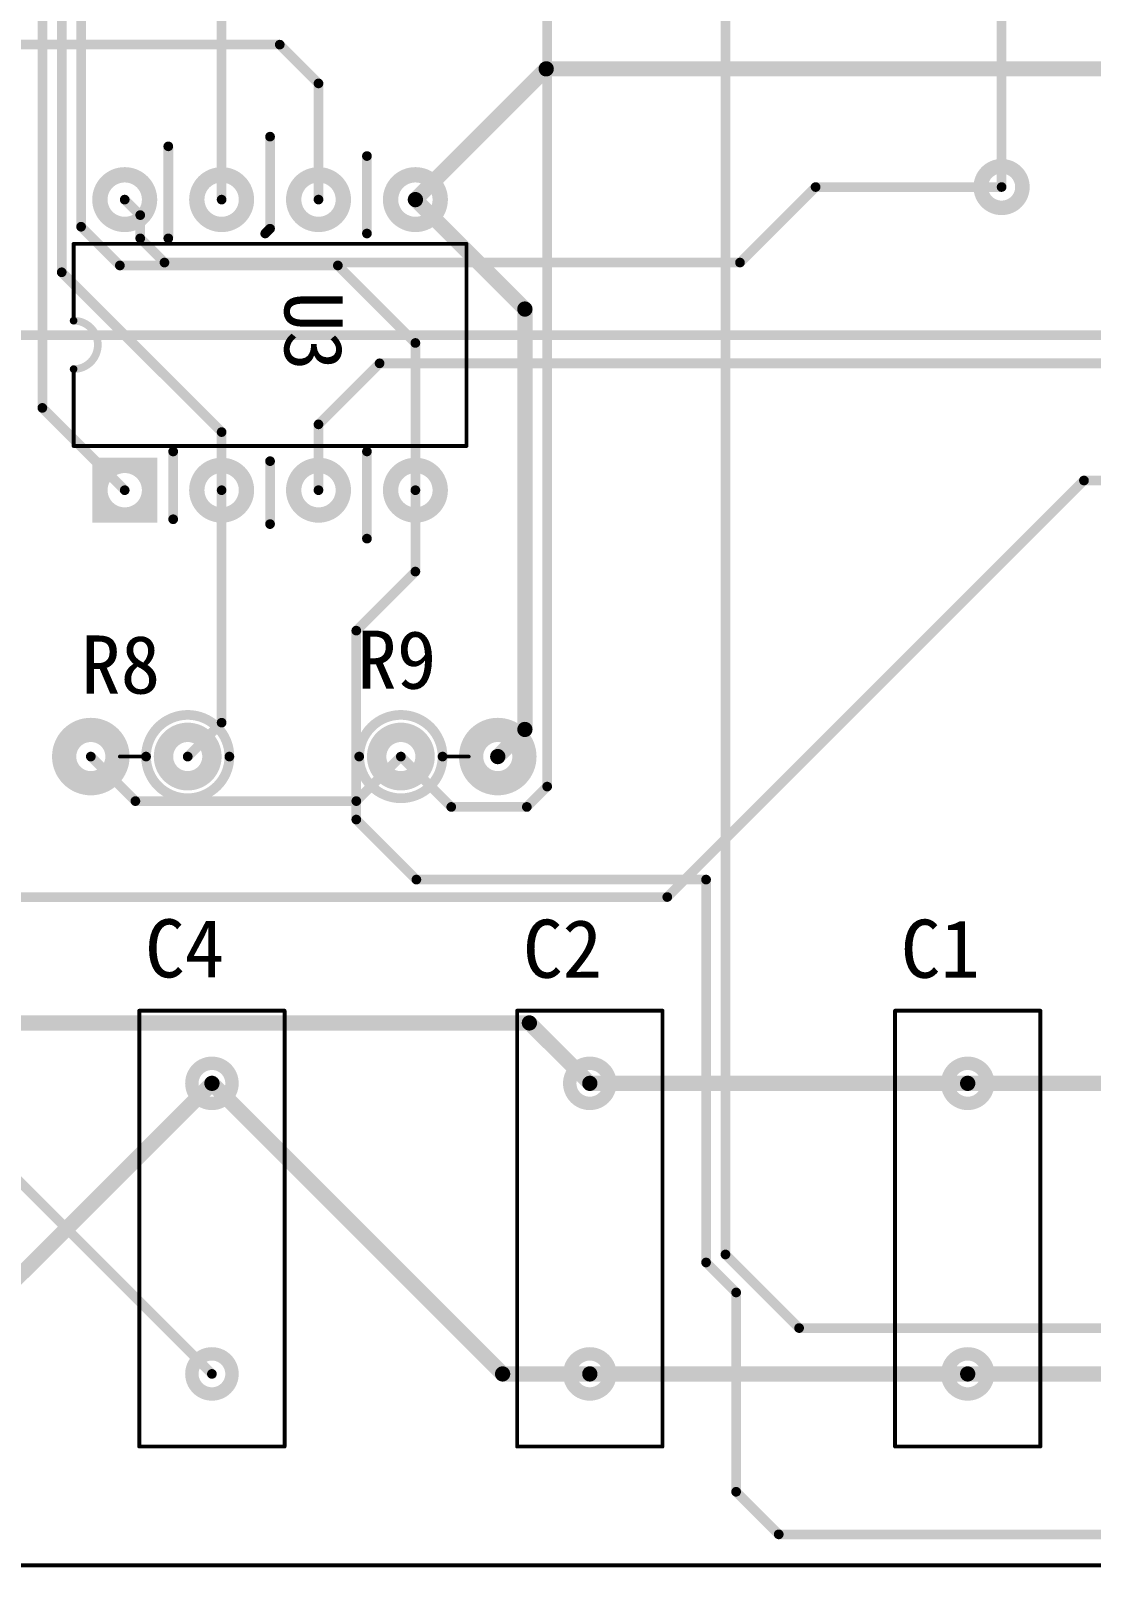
# Model space of a CAD drawing. Header units: millimetres. Extents: x 38 to 140, y 35 to 124.
# Drawn here: x 76.91 to 104.71, y 35.26 to 75.55 of the extents above; entities that cross this region are included whole.
import ezdxf

# ---------------------------------------------------------------- set-up
doc = ezdxf.new("R2010")
doc.units = ezdxf.units.MM
for name, color, linetype in [('BottomLayer', 5, 'Continuous'), ('BottomSolder', 6, 'Continuous'), ('KeepOutLayer', 6, 'Continuous'), ('MultiLayer', 9, 'Continuous'), ('TopLayer', 1, 'Continuous'), ('TopOverlay', 2, 'Continuous'), ('TopSolder', 216, 'Continuous')]:
    doc.layers.add(name, color=color, linetype=linetype)

# ---------------------------------------------------------------- blocks, each defined once
blk = doc.blocks.new('RAD_0_3_2')
at = {"layer": 'BottomLayer', "const_width": 0.25}
for points in [[(-4.285, 0, 1), (-3.335, 0, 1)], [(3.335, 0, 1), (4.285, 0, 1)]]:
    blk.add_lwpolyline(points, format="xyb", close=True, dxfattribs=at)
at = {"layer": 'BottomSolder', "const_width": 0.352}
for points in [[(-4.336, 0, 1), (-3.284, 0, 1)], [(3.284, 0, 1), (4.336, 0, 1)]]:
    blk.add_lwpolyline(points, format="xyb", close=True, dxfattribs=at)
at = {"layer": 'MultiLayer', "const_width": 0.25}
for points in [[(-4.285, 0, 1), (-3.335, 0, 1)], [(3.335, 0, 1), (4.285, 0, 1)]]:
    blk.add_lwpolyline(points, format="xyb", close=True, dxfattribs=at)
at = {"layer": 'TopLayer', "const_width": 0.25}
for points in [[(-4.285, 0, 1), (-3.335, 0, 1)], [(3.335, 0, 1), (4.285, 0, 1)]]:
    blk.add_lwpolyline(points, format="xyb", close=True, dxfattribs=at)
at = {"layer": 'TopOverlay', "const_width": 0.1}
for points in [[(-5.715, -1.905), (-5.715, 1.905)], [(5.715, 1.905), (-5.715, 1.905)], [(5.715, -1.905), (5.715, 1.905)], [(5.715, -1.905), (-5.715, -1.905)]]:
    blk.add_lwpolyline(points, dxfattribs=at)
at = {"layer": 'TopOverlay', "const_width": 0.05}
for points in [[(-5.74, 1.905, 1), (-5.69, 1.905, 1)], [(-5.74, 1.905, 1), (-5.69, 1.905, 1)], [(5.69, 1.905, 1), (5.74, 1.905, 1)], [(5.69, 1.905, 1), (5.74, 1.905, 1)], [(-5.74, -1.905, 1), (-5.69, -1.905, 1)], [(-5.74, -1.905, 1), (-5.69, -1.905, 1)], [(5.69, -1.905, 1), (5.74, -1.905, 1)], [(5.69, -1.905, 1), (5.74, -1.905, 1)]]:
    blk.add_lwpolyline(points, format="xyb", close=True, dxfattribs=at)
at = {"layer": 'TopSolder', "const_width": 0.352}
for points in [[(-4.336, 0, 1), (-3.284, 0, 1)], [(3.284, 0, 1), (4.336, 0, 1)]]:
    blk.add_lwpolyline(points, format="xyb", close=True, dxfattribs=at)
blk = doc.blocks.new('RAD_0_3_3')
at = {"layer": 'BottomLayer', "const_width": 0.25}
for points in [[(-4.285, 0, 1), (-3.335, 0, 1)], [(3.335, 0, 1), (4.285, 0, 1)]]:
    blk.add_lwpolyline(points, format="xyb", close=True, dxfattribs=at)
at = {"layer": 'BottomSolder', "const_width": 0.352}
for points in [[(-4.336, 0, 1), (-3.284, 0, 1)], [(3.284, 0, 1), (4.336, 0, 1)]]:
    blk.add_lwpolyline(points, format="xyb", close=True, dxfattribs=at)
at = {"layer": 'MultiLayer', "const_width": 0.25}
for points in [[(-4.285, 0, 1), (-3.335, 0, 1)], [(3.335, 0, 1), (4.285, 0, 1)]]:
    blk.add_lwpolyline(points, format="xyb", close=True, dxfattribs=at)
at = {"layer": 'TopLayer', "const_width": 0.25}
for points in [[(-4.285, 0, 1), (-3.335, 0, 1)], [(3.335, 0, 1), (4.285, 0, 1)]]:
    blk.add_lwpolyline(points, format="xyb", close=True, dxfattribs=at)
at = {"layer": 'TopOverlay', "const_width": 0.1}
for points in [[(-5.715, -1.905), (-5.715, 1.905)], [(5.715, 1.905), (-5.715, 1.905)], [(5.715, -1.905), (5.715, 1.905)], [(5.715, -1.905), (-5.715, -1.905)]]:
    blk.add_lwpolyline(points, dxfattribs=at)
at = {"layer": 'TopOverlay', "const_width": 0.05}
for points in [[(-5.74, 1.905, 1), (-5.69, 1.905, 1)], [(-5.74, 1.905, 1), (-5.69, 1.905, 1)], [(5.69, 1.905, 1), (5.74, 1.905, 1)], [(5.69, 1.905, 1), (5.74, 1.905, 1)], [(-5.74, -1.905, 1), (-5.69, -1.905, 1)], [(-5.74, -1.905, 1), (-5.69, -1.905, 1)], [(5.69, -1.905, 1), (5.74, -1.905, 1)], [(5.69, -1.905, 1), (5.74, -1.905, 1)]]:
    blk.add_lwpolyline(points, format="xyb", close=True, dxfattribs=at)
at = {"layer": 'TopSolder', "const_width": 0.352}
for points in [[(-4.336, 0, 1), (-3.284, 0, 1)], [(3.284, 0, 1), (4.336, 0, 1)]]:
    blk.add_lwpolyline(points, format="xyb", close=True, dxfattribs=at)
blk = doc.blocks.new('RAD_0_3_5')
at = {"layer": 'BottomLayer', "const_width": 0.25}
for points in [[(-4.285, 0, 1), (-3.335, 0, 1)], [(3.335, 0, 1), (4.285, 0, 1)]]:
    blk.add_lwpolyline(points, format="xyb", close=True, dxfattribs=at)
at = {"layer": 'BottomSolder', "const_width": 0.352}
for points in [[(-4.336, 0, 1), (-3.284, 0, 1)], [(3.284, 0, 1), (4.336, 0, 1)]]:
    blk.add_lwpolyline(points, format="xyb", close=True, dxfattribs=at)
at = {"layer": 'MultiLayer', "const_width": 0.25}
for points in [[(-4.285, 0, 1), (-3.335, 0, 1)], [(3.335, 0, 1), (4.285, 0, 1)]]:
    blk.add_lwpolyline(points, format="xyb", close=True, dxfattribs=at)
at = {"layer": 'TopLayer', "const_width": 0.25}
for points in [[(-4.285, 0, 1), (-3.335, 0, 1)], [(3.335, 0, 1), (4.285, 0, 1)]]:
    blk.add_lwpolyline(points, format="xyb", close=True, dxfattribs=at)
at = {"layer": 'TopOverlay', "const_width": 0.1}
for points in [[(-5.715, 1.905), (5.715, 1.905)], [(-5.715, 1.905), (-5.715, -1.905)], [(5.715, 1.905), (5.715, -1.905)], [(-5.715, -1.905), (5.715, -1.905)]]:
    blk.add_lwpolyline(points, dxfattribs=at)
at = {"layer": 'TopOverlay', "const_width": 0.05}
for points in [[(-5.74, 1.905, 1), (-5.69, 1.905, 1)], [(-5.74, 1.905, 1), (-5.69, 1.905, 1)], [(5.69, 1.905, 1), (5.74, 1.905, 1)], [(5.69, 1.905, 1), (5.74, 1.905, 1)], [(-5.74, -1.905, 1), (-5.69, -1.905, 1)], [(-5.74, -1.905, 1), (-5.69, -1.905, 1)], [(5.69, -1.905, 1), (5.74, -1.905, 1)], [(5.69, -1.905, 1), (5.74, -1.905, 1)]]:
    blk.add_lwpolyline(points, format="xyb", close=True, dxfattribs=at)
at = {"layer": 'TopSolder', "const_width": 0.352}
for points in [[(-4.336, 0, 1), (-3.284, 0, 1)], [(3.284, 0, 1), (4.336, 0, 1)]]:
    blk.add_lwpolyline(points, format="xyb", close=True, dxfattribs=at)
blk = doc.blocks.new('AXIAL0_1Z_21')
at = {"layer": 'BottomLayer'}
for points, const_width in [([(1.892, 0, 1), (3.188, 0, 1)], 0.533), ([(-0.584, 0, 1), (0.584, 0, 1)], 0.406)]:
    blk.add_lwpolyline(points, format="xyb", close=True, dxfattribs=dict(at, const_width=const_width))
at = {"layer": 'BottomSolder'}
for points, const_width in [([(-0.635, 0, 1), (0.635, 0, 1)], 0.508), ([(1.841, 0, 1), (3.239, 0, 1)], 0.635)]:
    blk.add_lwpolyline(points, format="xyb", close=True, dxfattribs=dict(at, const_width=const_width))
at = {"layer": 'MultiLayer'}
for points, const_width in [([(1.892, 0, 1), (3.188, 0, 1)], 0.533), ([(-0.584, 0, 1), (0.584, 0, 1)], 0.406)]:
    blk.add_lwpolyline(points, format="xyb", close=True, dxfattribs=dict(at, const_width=const_width))
at = {"layer": 'TopLayer'}
for points, const_width in [([(1.892, 0, 1), (3.188, 0, 1)], 0.533), ([(-0.584, 0, 1), (0.584, 0, 1)], 0.406)]:
    blk.add_lwpolyline(points, format="xyb", close=True, dxfattribs=dict(at, const_width=const_width))
at = {"layer": 'TopOverlay'}
for points, const_width in [([(1.093, 0, 1), (-1.093, 0, 1)], 0.254), ([(-1.156, 0, 1), (-1.029, 0, 1)], 0.127), ([(1.029, 0, 1), (1.156, 0, 1)], 0.127), ([(1.118, 0, 1), (1.168, 0, 1)], 0.05), ([(1.753, 0, 1), (1.803, 0, 1)], 0.05)]:
    blk.add_lwpolyline(points, format="xyb", close=True, dxfattribs=dict(at, const_width=const_width))
at = {"layer": 'TopOverlay', "const_width": 0.1}
blk.add_lwpolyline([(1.778, 0), (1.143, 0)], dxfattribs=at)
at = {"layer": 'TopSolder'}
for points, const_width in [([(-0.635, 0, 1), (0.635, 0, 1)], 0.508), ([(1.841, 0, 1), (3.239, 0, 1)], 0.635)]:
    blk.add_lwpolyline(points, format="xyb", close=True, dxfattribs=dict(at, const_width=const_width))
blk = doc.blocks.new('AXIAL0_1Z_22')
at = {"layer": 'BottomLayer'}
for points, const_width in [([(1.892, 0, 1), (3.188, 0, 1)], 0.533), ([(-0.584, 0, 1), (0.584, 0, 1)], 0.406)]:
    blk.add_lwpolyline(points, format="xyb", close=True, dxfattribs=dict(at, const_width=const_width))
at = {"layer": 'BottomSolder'}
for points, const_width in [([(-0.635, 0, 1), (0.635, 0, 1)], 0.508), ([(1.841, 0, 1), (3.239, 0, 1)], 0.635)]:
    blk.add_lwpolyline(points, format="xyb", close=True, dxfattribs=dict(at, const_width=const_width))
at = {"layer": 'MultiLayer'}
for points, const_width in [([(1.892, 0, 1), (3.188, 0, 1)], 0.533), ([(-0.584, 0, 1), (0.584, 0, 1)], 0.406)]:
    blk.add_lwpolyline(points, format="xyb", close=True, dxfattribs=dict(at, const_width=const_width))
at = {"layer": 'TopLayer'}
for points, const_width in [([(1.892, 0, 1), (3.188, 0, 1)], 0.533), ([(-0.584, 0, 1), (0.584, 0, 1)], 0.406)]:
    blk.add_lwpolyline(points, format="xyb", close=True, dxfattribs=dict(at, const_width=const_width))
at = {"layer": 'TopOverlay'}
for points, const_width in [([(1.093, 0, 1), (-1.093, 0, 1)], 0.254), ([(-1.156, 0, 1), (-1.029, 0, 1)], 0.127), ([(1.029, 0, 1), (1.156, 0, 1)], 0.127), ([(1.118, 0, 1), (1.168, 0, 1)], 0.05), ([(1.753, 0, 1), (1.803, 0, 1)], 0.05)]:
    blk.add_lwpolyline(points, format="xyb", close=True, dxfattribs=dict(at, const_width=const_width))
at = {"layer": 'TopOverlay', "const_width": 0.1}
blk.add_lwpolyline([(1.143, 0), (1.778, 0)], dxfattribs=at)
at = {"layer": 'TopSolder'}
for points, const_width in [([(-0.635, 0, 1), (0.635, 0, 1)], 0.508), ([(1.841, 0, 1), (3.239, 0, 1)], 0.635)]:
    blk.add_lwpolyline(points, format="xyb", close=True, dxfattribs=dict(at, const_width=const_width))
blk = doc.blocks.new('N_8_32')
at = {"layer": 'BottomLayer', "const_width": 0.3}
for points in [[(-4.41, 3.81, 1), (-3.21, 3.81, 1)], [(-1.87, 3.81, 1), (-0.67, 3.81, 1)], [(0.67, 3.81, 1), (1.87, 3.81, 1)], [(3.21, 3.81, 1), (4.41, 3.81, 1)], [(-4.41, -3.81, 1), (-3.21, -3.81, 1)], [(-1.87, -3.81, 1), (-0.67, -3.81, 1)], [(0.67, -3.81, 1), (1.87, -3.81, 1)], [(3.21, -3.81, 1), (4.41, -3.81, 1)]]:
    blk.add_lwpolyline(points, format="xyb", close=True, dxfattribs=at)
for points in [[(-4.56, -3.21), (-3.06, -3.21)], [(-4.41, -4.56), (-4.41, -3.06)], [(-3.21, -4.56), (-3.21, -3.06)], [(-4.56, -4.41), (-3.06, -4.41)]]:
    blk.add_lwpolyline(points, dxfattribs=at)
at = {"layer": 'BottomSolder', "const_width": 0.402}
for points in [[(-4.461, 3.81, 1), (-3.159, 3.81, 1)], [(-1.921, 3.81, 1), (-0.619, 3.81, 1)], [(0.619, 3.81, 1), (1.921, 3.81, 1)], [(3.159, 3.81, 1), (4.461, 3.81, 1)], [(-4.461, -3.81, 1), (-3.159, -3.81, 1)], [(-1.921, -3.81, 1), (-0.619, -3.81, 1)], [(0.619, -3.81, 1), (1.921, -3.81, 1)], [(3.159, -3.81, 1), (4.461, -3.81, 1)]]:
    blk.add_lwpolyline(points, format="xyb", close=True, dxfattribs=at)
for points in [[(-4.461, -4.662), (-4.461, -2.958)], [(-3.159, -4.662), (-3.159, -2.958)], [(-4.662, -3.159), (-2.958, -3.159)], [(-4.662, -4.461), (-2.958, -4.461)]]:
    blk.add_lwpolyline(points, dxfattribs=at)
at = {"layer": 'MultiLayer', "const_width": 0.3}
for points in [[(-4.41, 3.81, 1), (-3.21, 3.81, 1)], [(-1.87, 3.81, 1), (-0.67, 3.81, 1)], [(0.67, 3.81, 1), (1.87, 3.81, 1)], [(3.21, 3.81, 1), (4.41, 3.81, 1)], [(-4.41, -3.81, 1), (-3.21, -3.81, 1)], [(-1.87, -3.81, 1), (-0.67, -3.81, 1)], [(0.67, -3.81, 1), (1.87, -3.81, 1)], [(3.21, -3.81, 1), (4.41, -3.81, 1)]]:
    blk.add_lwpolyline(points, format="xyb", close=True, dxfattribs=at)
for points in [[(-4.56, -3.21), (-3.06, -3.21)], [(-4.41, -4.56), (-4.41, -3.06)], [(-3.21, -4.56), (-3.21, -3.06)], [(-4.56, -4.41), (-3.06, -4.41)]]:
    blk.add_lwpolyline(points, dxfattribs=at)
at = {"layer": 'TopLayer', "const_width": 0.3}
for points in [[(-4.41, 3.81, 1), (-3.21, 3.81, 1)], [(-1.87, 3.81, 1), (-0.67, 3.81, 1)], [(0.67, 3.81, 1), (1.87, 3.81, 1)], [(3.21, 3.81, 1), (4.41, 3.81, 1)], [(-4.41, -3.81, 1), (-3.21, -3.81, 1)], [(-1.87, -3.81, 1), (-0.67, -3.81, 1)], [(0.67, -3.81, 1), (1.87, -3.81, 1)], [(3.21, -3.81, 1), (4.41, -3.81, 1)]]:
    blk.add_lwpolyline(points, format="xyb", close=True, dxfattribs=at)
for points in [[(-4.56, -3.21), (-3.06, -3.21)], [(-4.41, -4.56), (-4.41, -3.06)], [(-3.21, -4.56), (-3.21, -3.06)], [(-4.56, -4.41), (-3.06, -4.41)]]:
    blk.add_lwpolyline(points, dxfattribs=at)
at = {"layer": 'TopOverlay', "const_width": 0.1}
for points in [[(-5.15, 2.65), (5.15, 2.65)], [(-5.15, 0.635), (-5.15, 2.65)], [(5.15, -2.65), (5.15, 2.65)], [(-5.15, -2.65), (-5.15, -0.635)], [(-5.15, -2.65), (5.15, -2.65)]]:
    blk.add_lwpolyline(points, dxfattribs=at)
at = {"layer": 'TopOverlay'}
for points, const_width in [([(-5.175, 2.65, 1), (-5.125, 2.65, 1)], 0.05), ([(-5.175, 2.65, 1), (-5.125, 2.65, 1)], 0.05), ([(5.125, 2.65, 1), (5.175, 2.65, 1)], 0.05), ([(5.125, 2.65, 1), (5.175, 2.65, 1)], 0.05), ([(-5.2, 0.635, 1), (-5.1, 0.635, 1)], 0.1), ([(-5.175, 0.635, 1), (-5.125, 0.635, 1)], 0.05), ([(-5.2, -0.635, 1), (-5.1, -0.635, 1)], 0.1), ([(-5.175, -0.635, 1), (-5.125, -0.635, 1)], 0.05), ([(-5.175, -2.65, 1), (-5.125, -2.65, 1)], 0.05), ([(-5.175, -2.65, 1), (-5.125, -2.65, 1)], 0.05), ([(5.125, -2.65, 1), (5.175, -2.65, 1)], 0.05), ([(5.125, -2.65, 1), (5.175, -2.65, 1)], 0.05)]:
    blk.add_lwpolyline(points, format="xyb", close=True, dxfattribs=dict(at, const_width=const_width))
at = {"layer": 'TopOverlay', "const_width": 0.2}
blk.add_lwpolyline([(-5.15, 0.635, -1), (-5.15, -0.635)], format="xyb", dxfattribs=at)
at = {"layer": 'TopSolder', "const_width": 0.402}
for points in [[(-4.461, 3.81, 1), (-3.159, 3.81, 1)], [(-1.921, 3.81, 1), (-0.619, 3.81, 1)], [(0.619, 3.81, 1), (1.921, 3.81, 1)], [(3.159, 3.81, 1), (4.461, 3.81, 1)], [(-4.461, -3.81, 1), (-3.159, -3.81, 1)], [(-1.921, -3.81, 1), (-0.619, -3.81, 1)], [(0.619, -3.81, 1), (1.921, -3.81, 1)], [(3.159, -3.81, 1), (4.461, -3.81, 1)]]:
    blk.add_lwpolyline(points, format="xyb", close=True, dxfattribs=at)
for points in [[(-4.461, -4.662), (-4.461, -2.958)], [(-3.159, -4.662), (-3.159, -2.958)], [(-4.662, -3.159), (-2.958, -3.159)], [(-4.662, -4.461), (-2.958, -4.461)]]:
    blk.add_lwpolyline(points, dxfattribs=at)

msp = doc.modelspace()

# ---------------------------------------------------------------- linework, layer by layer
at = {"layer": 'BottomLayer'}
for points, const_width in [([(68.072, 75.184), (83.439, 75.184)], 0.254), ([(83.439, 75.184), (84.455, 74.168)], 0.254), ([(86.995, 71.12), (90.424, 74.549)], 0.4), ([(90.424, 74.549), (110.871, 74.549)], 0.4), ([(84.455, 71.12), (84.455, 74.168)], 0.254), ([(95.504, 69.469), (97.485, 71.45)], 0.254), ([(97.485, 71.45), (102.362, 71.45)], 0.254), ([(79.375, 71.12), (79.781, 70.714)], 0.254), ([(79.781, 70.104), (79.781, 70.714)], 0.254), ([(79.781, 70.104), (80.416, 69.469)], 0.254), ([(80.416, 69.469), (95.504, 69.469)], 0.254), ([(68.072, 67.564), (125.095, 67.564)], 0.254), ([(84.455, 65.227), (86.055, 66.827)], 0.254), ([(86.055, 66.827), (125.247, 66.827)], 0.254), ([(84.455, 63.5), (84.455, 65.227)], 0.254), ([(93.599, 52.832), (104.521, 63.754)], 0.254), ([(104.521, 63.754), (114.656, 63.754)], 0.254), ([(78.486, 56.515), (79.654, 55.347)], 0.254), ([(85.446, 55.347), (86.614, 56.515)], 0.254), ([(79.654, 55.347), (85.446, 55.347)], 0.254), ([(52.451, 52.832), (93.599, 52.832)], 0.254), ([(68.199, 49.53), (89.983, 49.53)], 0.4), ([(89.983, 49.53), (91.567, 47.946)], 0.4), ([(76.133, 42.418), (81.661, 47.946)], 0.4), ([(81.661, 47.946), (89.281, 40.326)], 0.4), ([(91.567, 47.946), (101.473, 47.946)], 0.4), ([(101.473, 47.946), (117.669, 47.946)], 0.4), ([(89.281, 40.326), (91.567, 40.326)], 0.4), ([(91.567, 40.326), (101.473, 40.326)], 0.4), ([(101.473, 40.326), (105.232, 40.326)], 0.4)]:
    msp.add_lwpolyline(points, dxfattribs=dict(at, const_width=const_width))
for points, const_width in [([(83.376, 75.184, 1), (83.502, 75.184, 1)], 0.127), ([(83.376, 75.184, 1), (83.502, 75.184, 1)], 0.127), ([(90.324, 74.549, 1), (90.524, 74.549, 1)], 0.2), ([(90.324, 74.549, 1), (90.524, 74.549, 1)], 0.2), ([(84.391, 74.168, 1), (84.518, 74.168, 1)], 0.127), ([(84.391, 74.168, 1), (84.518, 74.168, 1)], 0.127), ([(101.867, 71.45, 1), (102.857, 71.45, 1)], 0.279), ([(86.895, 71.12, 1), (87.095, 71.12, 1)], 0.2), ([(97.422, 71.45, 1), (97.549, 71.45, 1)], 0.127), ([(97.422, 71.45, 1), (97.549, 71.45, 1)], 0.127), ([(102.299, 71.45, 1), (102.425, 71.45, 1)], 0.127), ([(79.311, 71.12, 1), (79.438, 71.12, 1)], 0.127), ([(84.391, 71.12, 1), (84.518, 71.12, 1)], 0.127), ([(79.718, 70.714, 1), (79.845, 70.714, 1)], 0.127), ([(79.718, 70.714, 1), (79.845, 70.714, 1)], 0.127), ([(79.718, 70.104, 1), (79.845, 70.104, 1)], 0.127), ([(79.718, 70.104, 1), (79.845, 70.104, 1)], 0.127), ([(80.353, 69.469, 1), (80.48, 69.469, 1)], 0.127), ([(80.353, 69.469, 1), (80.48, 69.469, 1)], 0.127), ([(95.441, 69.469, 1), (95.567, 69.469, 1)], 0.127), ([(95.441, 69.469, 1), (95.567, 69.469, 1)], 0.127), ([(85.992, 66.827, 1), (86.119, 66.827, 1)], 0.127), ([(85.992, 66.827, 1), (86.119, 66.827, 1)], 0.127), ([(84.391, 65.227, 1), (84.518, 65.227, 1)], 0.127), ([(84.391, 65.227, 1), (84.518, 65.227, 1)], 0.127), ([(104.457, 63.754, 1), (104.585, 63.754, 1)], 0.127), ([(104.457, 63.754, 1), (104.585, 63.754, 1)], 0.127), ([(84.391, 63.5, 1), (84.518, 63.5, 1)], 0.127), ([(78.422, 56.515, 1), (78.549, 56.515, 1)], 0.127), ([(86.55, 56.515, 1), (86.677, 56.515, 1)], 0.127), ([(79.591, 55.347, 1), (79.718, 55.347, 1)], 0.127), ([(79.591, 55.347, 1), (79.718, 55.347, 1)], 0.127), ([(85.382, 55.347, 1), (85.509, 55.347, 1)], 0.127), ([(85.382, 55.347, 1), (85.509, 55.347, 1)], 0.127), ([(93.535, 52.832, 1), (93.662, 52.832, 1)], 0.127), ([(93.535, 52.832, 1), (93.662, 52.832, 1)], 0.127), ([(89.883, 49.53, 1), (90.083, 49.53, 1)], 0.2), ([(89.883, 49.53, 1), (90.083, 49.53, 1)], 0.2), ([(81.561, 47.946, 1), (81.761, 47.946, 1)], 0.2), ([(81.561, 47.946, 1), (81.761, 47.946, 1)], 0.2), ([(91.467, 47.946, 1), (91.667, 47.946, 1)], 0.2), ([(91.467, 47.946, 1), (91.667, 47.946, 1)], 0.2), ([(101.373, 47.946, 1), (101.573, 47.946, 1)], 0.2), ([(101.373, 47.946, 1), (101.573, 47.946, 1)], 0.2), ([(89.181, 40.326, 1), (89.381, 40.326, 1)], 0.2), ([(89.181, 40.326, 1), (89.381, 40.326, 1)], 0.2), ([(91.467, 40.326, 1), (91.667, 40.326, 1)], 0.2), ([(91.467, 40.326, 1), (91.667, 40.326, 1)], 0.2), ([(101.373, 40.326, 1), (101.573, 40.326, 1)], 0.2), ([(101.373, 40.326, 1), (101.573, 40.326, 1)], 0.2)]:
    msp.add_lwpolyline(points, format="xyb", close=True, dxfattribs=dict(at, const_width=const_width))
at = {"layer": 'BottomSolder', "const_width": 0.381}
msp.add_lwpolyline([(101.816, 71.45, 1), (102.908, 71.45, 1)], format="xyb", close=True, dxfattribs=at)
at = {"layer": 'KeepOutLayer'}
for points, const_width in [([(80.518, 70.104), (80.518, 72.517)], 0.254), ([(83.185, 70.358), (83.185, 72.771)], 0.254), ([(85.725, 70.231), (85.725, 72.263)], 0.254), ([(83.058, 70.231), (83.185, 70.358)], 0.254), ([(80.645, 62.738), (80.645, 64.516)], 0.254), ([(85.725, 62.23), (85.725, 64.516)], 0.254), ([(83.185, 62.611), (83.185, 64.262)], 0.254), ([(37.719, 35.306), (140.335, 35.306)], 0.1)]:
    msp.add_lwpolyline(points, dxfattribs=dict(at, const_width=const_width))
at = {"layer": 'KeepOutLayer', "const_width": 0.127}
for points in [[(80.454, 72.517, 1), (80.581, 72.517, 1)], [(83.121, 72.771, 1), (83.248, 72.771, 1)], [(85.661, 72.263, 1), (85.788, 72.263, 1)], [(80.454, 70.104, 1), (80.581, 70.104, 1)], [(82.995, 70.231, 1), (83.121, 70.231, 1)], [(83.121, 70.358, 1), (83.248, 70.358, 1)], [(83.121, 70.358, 1), (83.248, 70.358, 1)], [(85.661, 70.231, 1), (85.788, 70.231, 1)], [(80.581, 64.516, 1), (80.709, 64.516, 1)], [(85.661, 64.516, 1), (85.788, 64.516, 1)], [(83.121, 64.262, 1), (83.248, 64.262, 1)], [(80.581, 62.738, 1), (80.709, 62.738, 1)], [(83.121, 62.611, 1), (83.248, 62.611, 1)], [(85.661, 62.23, 1), (85.788, 62.23, 1)]]:
    msp.add_lwpolyline(points, format="xyb", close=True, dxfattribs=at)
at = {"layer": 'MultiLayer', "const_width": 0.279}
msp.add_lwpolyline([(101.867, 71.45, 1), (102.857, 71.45, 1)], format="xyb", close=True, dxfattribs=at)
at = {"layer": 'TopLayer'}
for points, const_width in [([(77.216, 65.659), (77.216, 92.71)], 0.254), ([(95.123, 43.459), (95.123, 83.947)], 0.254), ([(77.724, 69.215), (77.724, 83.058)], 0.254), ([(78.232, 70.409), (78.232, 80.264)], 0.254), ([(102.362, 71.45), (102.362, 78.486)], 0.254), ([(81.915, 71.12), (81.915, 77.216)], 0.254), ([(90.449, 55.728), (90.449, 76.429)], 0.254), ([(86.995, 71.12), (89.865, 68.25)], 0.4), ([(78.232, 70.409), (79.248, 69.393)], 0.254), ([(77.724, 69.215), (81.915, 65.024)], 0.254), ([(79.248, 69.393), (84.963, 69.393)], 0.254), ([(84.963, 69.393), (86.995, 67.361)], 0.254), ([(89.865, 57.226), (89.865, 68.25)], 0.4), ([(86.995, 63.5), (86.995, 67.361)], 0.254), ([(77.216, 65.659), (79.375, 63.5)], 0.254), ([(81.915, 63.5), (81.915, 65.024)], 0.254), ([(81.915, 57.404), (81.915, 63.5)], 0.254), ([(86.995, 61.366), (86.995, 63.5)], 0.254), ([(85.446, 59.817), (86.995, 61.366)], 0.254), ([(85.446, 54.864), (85.446, 59.817)], 0.254), ([(81.026, 56.515), (81.915, 57.404)], 0.254), ([(89.154, 56.515), (89.865, 57.226)], 0.4), ([(86.614, 56.515), (87.935, 55.194)], 0.254), ([(89.916, 55.194), (90.449, 55.728)], 0.254), ([(87.935, 55.194), (89.916, 55.194)], 0.254), ([(85.446, 54.864), (87.02, 53.289)], 0.254), ([(87.02, 53.289), (94.615, 53.289)], 0.254), ([(94.615, 43.249), (94.615, 53.289)], 0.254), ([(74.422, 47.565), (81.661, 40.326)], 0.254), ([(95.123, 43.459), (97.053, 41.529)], 0.254), ([(94.615, 43.249), (95.402, 42.462)], 0.254), ([(95.402, 37.236), (95.402, 42.462)], 0.254), ([(97.053, 41.529), (109.855, 41.529)], 0.254), ([(95.402, 37.236), (96.52, 36.119)], 0.254), ([(96.52, 36.119), (113.792, 36.119)], 0.254)]:
    msp.add_lwpolyline(points, dxfattribs=dict(at, const_width=const_width))
for points, const_width in [([(101.867, 71.45, 1), (102.857, 71.45, 1)], 0.279), ([(86.895, 71.12, 1), (87.095, 71.12, 1)], 0.2), ([(102.299, 71.45, 1), (102.425, 71.45, 1)], 0.127), ([(81.852, 71.12, 1), (81.978, 71.12, 1)], 0.127), ([(78.168, 70.409, 1), (78.295, 70.409, 1)], 0.127), ([(78.168, 70.409, 1), (78.295, 70.409, 1)], 0.127), ([(77.66, 69.215, 1), (77.787, 69.215, 1)], 0.127), ([(77.66, 69.215, 1), (77.787, 69.215, 1)], 0.127), ([(79.184, 69.393, 1), (79.311, 69.393, 1)], 0.127), ([(79.184, 69.393, 1), (79.311, 69.393, 1)], 0.127), ([(84.899, 69.393, 1), (85.026, 69.393, 1)], 0.127), ([(84.899, 69.393, 1), (85.026, 69.393, 1)], 0.127), ([(89.765, 68.25, 1), (89.965, 68.25, 1)], 0.2), ([(89.765, 68.25, 1), (89.965, 68.25, 1)], 0.2), ([(86.931, 67.361, 1), (87.058, 67.361, 1)], 0.127), ([(86.931, 67.361, 1), (87.058, 67.361, 1)], 0.127), ([(77.152, 65.659, 1), (77.279, 65.659, 1)], 0.127), ([(77.152, 65.659, 1), (77.279, 65.659, 1)], 0.127), ([(81.852, 65.024, 1), (81.978, 65.024, 1)], 0.127), ([(81.852, 65.024, 1), (81.978, 65.024, 1)], 0.127), ([(79.311, 63.5, 1), (79.438, 63.5, 1)], 0.127), ([(81.852, 63.5, 1), (81.978, 63.5, 1)], 0.127), ([(81.852, 63.5, 1), (81.978, 63.5, 1)], 0.127), ([(86.931, 63.5, 1), (87.058, 63.5, 1)], 0.127), ([(86.931, 63.5, 1), (87.058, 63.5, 1)], 0.127), ([(86.931, 61.366, 1), (87.058, 61.366, 1)], 0.127), ([(86.931, 61.366, 1), (87.058, 61.366, 1)], 0.127), ([(85.382, 59.817, 1), (85.509, 59.817, 1)], 0.127), ([(85.382, 59.817, 1), (85.509, 59.817, 1)], 0.127), ([(81.852, 57.404, 1), (81.978, 57.404, 1)], 0.127), ([(81.852, 57.404, 1), (81.978, 57.404, 1)], 0.127), ([(89.765, 57.226, 1), (89.965, 57.226, 1)], 0.2), ([(89.765, 57.226, 1), (89.965, 57.226, 1)], 0.2), ([(80.962, 56.515, 1), (81.09, 56.515, 1)], 0.127), ([(86.55, 56.515, 1), (86.677, 56.515, 1)], 0.127), ([(89.054, 56.515, 1), (89.254, 56.515, 1)], 0.2), ([(90.386, 55.728, 1), (90.513, 55.728, 1)], 0.127), ([(90.386, 55.728, 1), (90.513, 55.728, 1)], 0.127), ([(87.871, 55.194, 1), (87.998, 55.194, 1)], 0.127), ([(87.871, 55.194, 1), (87.998, 55.194, 1)], 0.127), ([(89.852, 55.194, 1), (89.98, 55.194, 1)], 0.127), ([(89.852, 55.194, 1), (89.98, 55.194, 1)], 0.127), ([(85.382, 54.864, 1), (85.509, 54.864, 1)], 0.127), ([(85.382, 54.864, 1), (85.509, 54.864, 1)], 0.127), ([(86.957, 53.289, 1), (87.084, 53.289, 1)], 0.127), ([(86.957, 53.289, 1), (87.084, 53.289, 1)], 0.127), ([(94.551, 53.289, 1), (94.678, 53.289, 1)], 0.127), ([(94.551, 53.289, 1), (94.678, 53.289, 1)], 0.127), ([(95.059, 43.459, 1), (95.186, 43.459, 1)], 0.127), ([(95.059, 43.459, 1), (95.186, 43.459, 1)], 0.127), ([(94.551, 43.249, 1), (94.678, 43.249, 1)], 0.127), ([(94.551, 43.249, 1), (94.678, 43.249, 1)], 0.127), ([(95.339, 42.462, 1), (95.466, 42.462, 1)], 0.127), ([(95.339, 42.462, 1), (95.466, 42.462, 1)], 0.127), ([(96.99, 41.529, 1), (97.117, 41.529, 1)], 0.127), ([(96.99, 41.529, 1), (97.117, 41.529, 1)], 0.127), ([(81.597, 40.326, 1), (81.724, 40.326, 1)], 0.127), ([(95.339, 37.236, 1), (95.466, 37.236, 1)], 0.127), ([(95.339, 37.236, 1), (95.466, 37.236, 1)], 0.127), ([(96.456, 36.119, 1), (96.584, 36.119, 1)], 0.127), ([(96.456, 36.119, 1), (96.584, 36.119, 1)], 0.127)]:
    msp.add_lwpolyline(points, format="xyb", close=True, dxfattribs=dict(at, const_width=const_width))
at = {"layer": 'TopSolder', "const_width": 0.381}
msp.add_lwpolyline([(101.816, 71.45, 1), (102.908, 71.45, 1)], format="xyb", close=True, dxfattribs=at)

# ---------------------------------------------------------------- block references
for name, p in [('N_8_32', (83.185, 67.31)), ('AXIAL0_1Z_22', (86.614, 56.515))]:
    msp.add_blockref(name, p)
for name, p, rotation in [('AXIAL0_1Z_21', (81.026, 56.515), 180), ('RAD_0_3_5', (81.661, 44.136), 270), ('RAD_0_3_3', (91.567, 44.136), 90), ('RAD_0_3_2', (101.473, 44.136), 90)]:
    msp.add_blockref(name, p, dxfattribs=dict(rotation=rotation))

# ---------------------------------------------------------------- texts
at = {"layer": 'TopOverlay'}
msp.add_text('U3', height=1.524, rotation=270, dxfattribs=at).set_placement((83.566, 68.707))
for s, p in [('R8', (78.232, 58.166)), ('R9', (85.471, 58.293)), ('C4', (79.908, 50.724)), ('C2', (89.814, 50.714)), ('C1', (99.72, 50.714))]:
    msp.add_text(s, height=1.524, dxfattribs=at).set_placement(p)

doc.saveas('drawing.dxf')
